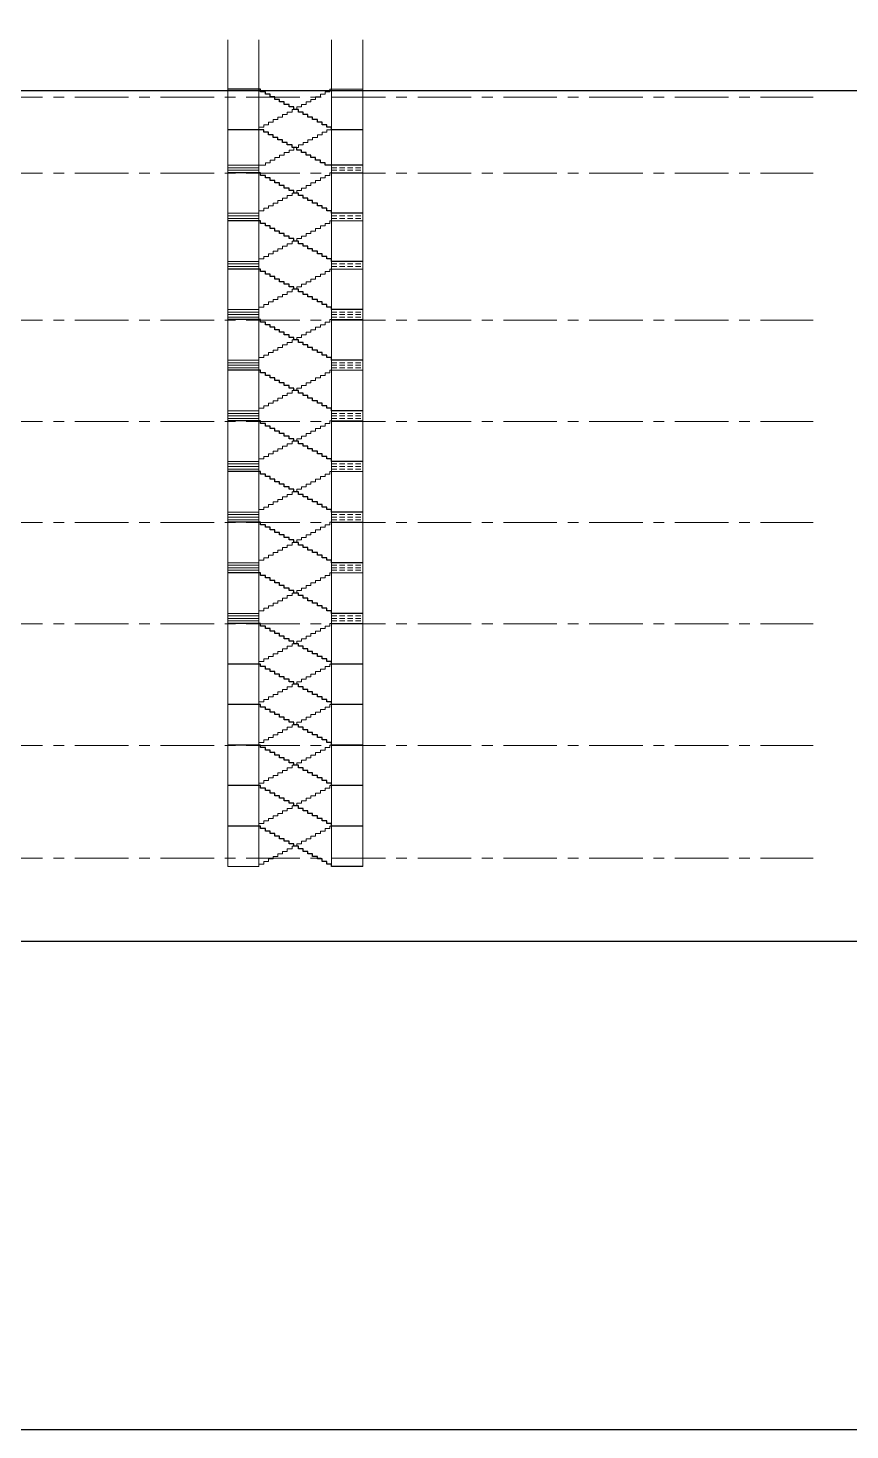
# Model space of a CAD drawing. Header units: millimetres. Extents: x 833576263 to 1668046980, y 817519639 to 1636103653.
# Drawn here: x 833763140 to 833811848, y 817519639 to 817602692 of the extents above; entities that cross this region are included whole.
import ezdxf

# ---------------------------------------------------------------- set-up
doc = ezdxf.new("R2010")
doc.units = ezdxf.units.MM
doc.header["$LTSCALE"] = 100
doc.header["$MEASUREMENT"] = 0
doc.linetypes.add('R_P_Grid$0$CENTER', pattern=[50.8, 31.75, -6.35, 6.35, -6.35])
doc.linetypes.add('R_P_Grid$0$HIDDEN2', pattern=[4.7625, 3.175, -1.5875])
doc.layers.get('Defpoints').update_dxf_attribs({"color": 170})
for name, color, linetype, lineweight in [('R_P_Grid$0$RDA0251', 1, 'R_P_Grid$0$CENTER', 18), ('R_P_Grid$0$RDA2202', 1, 'Continuous', 18), ('R_P_Grid$0$RDA2301', 7, 'Continuous', 18), ('R_P_Grid$0$RDA2803S', 4, 'Continuous', 25), ('R_P_Grid$0$RDA4401', 1, 'Continuous', 18)]:
    doc.layers.add(name, color=color, linetype=linetype, lineweight=lineweight)
doc.layers.add('X-REF', color=7, linetype='Continuous')

# ---------------------------------------------------------------- blocks, each defined once
blk = doc.blocks.new('*U25')
at = {"layer": 'R_P_Grid$0$RDA4401'}
blk.add_line((-925, 0), (925, 0), dxfattribs=at)
blk = doc.blocks.new('*U26')
at = {"layer": 'R_P_Grid$0$RDA2301', "color": 0, "linetype": 'ByBlock', "lineweight": -2, "transparency": 16777216}
for p in [(0, 300), (0, 150), (0, 0)]:
    blk.add_blockref('*U25', p, dxfattribs=at)
blk = doc.blocks.new('*U27')
at = {"layer": 'R_P_Grid$0$RDA4401', "linetype": 'R_P_Grid$0$HIDDEN2'}
blk.add_line((-925, 0), (925, 0), dxfattribs=at)
blk = doc.blocks.new('*U28')
at = {"layer": 'R_P_Grid$0$RDA2301', "color": 0, "linetype": 'ByBlock', "lineweight": -2, "transparency": 16777216}
for p in [(0, 300), (0, 150), (0, 0)]:
    blk.add_blockref('*U27', p, dxfattribs=at)
blk = doc.blocks.new('*U29')
at = {"layer": 'R_P_Grid$0$RDA4401'}
blk.add_line((-925, 0), (925, 0), dxfattribs=at)
blk = doc.blocks.new('*U30')
at = {"layer": 'R_P_Grid$0$RDA2301', "color": 0, "linetype": 'ByBlock', "lineweight": -2, "transparency": 16777216}
for p in [(0, 300), (0, 150), (0, 0)]:
    blk.add_blockref('*U29', p, dxfattribs=at)
blk = doc.blocks.new('*U31')
at = {"layer": 'R_P_Grid$0$RDA4401', "linetype": 'R_P_Grid$0$HIDDEN2'}
blk.add_line((-925, 0), (925, 0), dxfattribs=at)
blk = doc.blocks.new('*U32')
at = {"layer": 'R_P_Grid$0$RDA2301', "color": 0, "linetype": 'ByBlock', "lineweight": -2, "transparency": 16777216}
for p in [(0, 300), (0, 150), (0, 0)]:
    blk.add_blockref('*U31', p, dxfattribs=at)
blk = doc.blocks.new('*U33')
at = {"layer": 'R_P_Grid$0$RDA4401'}
blk.add_line((-925, 0), (925, 0), dxfattribs=at)
blk = doc.blocks.new('*U34')
at = {"layer": 'R_P_Grid$0$RDA2301', "color": 0, "linetype": 'ByBlock', "lineweight": -2, "transparency": 16777216}
for p in [(0, 300), (0, 150), (0, 0)]:
    blk.add_blockref('*U33', p, dxfattribs=at)
blk = doc.blocks.new('*U35')
at = {"layer": 'R_P_Grid$0$RDA4401', "linetype": 'R_P_Grid$0$HIDDEN2'}
blk.add_line((-925, 0), (925, 0), dxfattribs=at)
blk = doc.blocks.new('*U36')
at = {"layer": 'R_P_Grid$0$RDA2301', "color": 0, "linetype": 'ByBlock', "lineweight": -2, "transparency": 16777216}
for p in [(0, 300), (0, 150), (0, 0)]:
    blk.add_blockref('*U35', p, dxfattribs=at)
blk = doc.blocks.new('*U37')
at = {"layer": 'R_P_Grid$0$RDA4401'}
blk.add_line((-925, 0), (925, 0), dxfattribs=at)
blk = doc.blocks.new('*U38')
at = {"layer": 'R_P_Grid$0$RDA2301', "color": 0, "linetype": 'ByBlock', "lineweight": -2, "transparency": 16777216}
for p in [(0, 300), (0, 150), (0, 0)]:
    blk.add_blockref('*U37', p, dxfattribs=at)
blk = doc.blocks.new('*U39')
at = {"layer": 'R_P_Grid$0$RDA4401', "linetype": 'R_P_Grid$0$HIDDEN2'}
blk.add_line((-925, 0), (925, 0), dxfattribs=at)
blk = doc.blocks.new('*U40')
at = {"layer": 'R_P_Grid$0$RDA2301', "color": 0, "linetype": 'ByBlock', "lineweight": -2, "transparency": 16777216}
for p in [(0, 300), (0, 150), (0, 0)]:
    blk.add_blockref('*U39', p, dxfattribs=at)
blk = doc.blocks.new('*U41')
at = {"layer": 'R_P_Grid$0$RDA4401'}
blk.add_line((-925, 0), (925, 0), dxfattribs=at)
blk = doc.blocks.new('*U42')
at = {"layer": 'R_P_Grid$0$RDA2301', "color": 0, "linetype": 'ByBlock', "lineweight": -2, "transparency": 16777216}
for p in [(0, 300), (0, 150), (0, 0)]:
    blk.add_blockref('*U41', p, dxfattribs=at)
blk = doc.blocks.new('*U43')
at = {"layer": 'R_P_Grid$0$RDA4401', "linetype": 'R_P_Grid$0$HIDDEN2'}
blk.add_line((-925, 0), (925, 0), dxfattribs=at)
blk = doc.blocks.new('*U44')
at = {"layer": 'R_P_Grid$0$RDA2301', "color": 0, "linetype": 'ByBlock', "lineweight": -2, "transparency": 16777216}
for p in [(0, 300), (0, 150), (0, 0)]:
    blk.add_blockref('*U43', p, dxfattribs=at)
blk = doc.blocks.new('*U45')
at = {"layer": 'R_P_Grid$0$RDA4401'}
blk.add_line((-925, 0), (925, 0), dxfattribs=at)
blk = doc.blocks.new('*U46')
at = {"layer": 'R_P_Grid$0$RDA2301', "color": 0, "linetype": 'ByBlock', "lineweight": -2, "transparency": 16777216}
for p in [(0, 300), (0, 150), (0, 0)]:
    blk.add_blockref('*U45', p, dxfattribs=at)
blk = doc.blocks.new('*U47')
at = {"layer": 'R_P_Grid$0$RDA4401', "linetype": 'R_P_Grid$0$HIDDEN2'}
blk.add_line((-925, 0), (925, 0), dxfattribs=at)
blk = doc.blocks.new('*U48')
at = {"layer": 'R_P_Grid$0$RDA2301', "color": 0, "linetype": 'ByBlock', "lineweight": -2, "transparency": 16777216}
for p in [(0, 300), (0, 150), (0, 0)]:
    blk.add_blockref('*U47', p, dxfattribs=at)
blk = doc.blocks.new('*U49')
at = {"layer": 'R_P_Grid$0$RDA4401'}
blk.add_line((-925, 0), (925, 0), dxfattribs=at)
blk = doc.blocks.new('*U50')
at = {"layer": 'R_P_Grid$0$RDA2301', "color": 0, "linetype": 'ByBlock', "lineweight": -2, "transparency": 16777216}
for p in [(0, 150), (0, 0)]:
    blk.add_blockref('*U49', p, dxfattribs=at)
blk = doc.blocks.new('*U51')
at = {"layer": 'R_P_Grid$0$RDA4401', "linetype": 'R_P_Grid$0$HIDDEN2'}
blk.add_line((-925, 0), (925, 0), dxfattribs=at)
blk = doc.blocks.new('*U52')
at = {"layer": 'R_P_Grid$0$RDA2301', "color": 0, "linetype": 'ByBlock', "lineweight": -2, "transparency": 16777216}
for p in [(0, 150), (0, 0)]:
    blk.add_blockref('*U51', p, dxfattribs=at)
blk = doc.blocks.new('*U53')
at = {"layer": 'R_P_Grid$0$RDA4401'}
blk.add_line((-925, 0), (925, 0), dxfattribs=at)
blk = doc.blocks.new('*U54')
at = {"layer": 'R_P_Grid$0$RDA2301', "color": 0, "linetype": 'ByBlock', "lineweight": -2, "transparency": 16777216}
for p in [(0, 300), (0, 150), (0, 0)]:
    blk.add_blockref('*U53', p, dxfattribs=at)
blk = doc.blocks.new('*U55')
at = {"layer": 'R_P_Grid$0$RDA4401', "linetype": 'R_P_Grid$0$HIDDEN2'}
blk.add_line((-925, 0), (925, 0), dxfattribs=at)
blk = doc.blocks.new('*U56')
at = {"layer": 'R_P_Grid$0$RDA2301', "color": 0, "linetype": 'ByBlock', "lineweight": -2, "transparency": 16777216}
for p in [(0, 300), (0, 150), (0, 0)]:
    blk.add_blockref('*U55', p, dxfattribs=at)
blk = doc.blocks.new('*U57')
at = {"layer": 'R_P_Grid$0$RDA4401'}
blk.add_line((-925, 0), (925, 0), dxfattribs=at)
blk = doc.blocks.new('*U58')
at = {"layer": 'R_P_Grid$0$RDA2301', "color": 0, "linetype": 'ByBlock', "lineweight": -2, "transparency": 16777216}
for p in [(0, 150), (0, 0)]:
    blk.add_blockref('*U57', p, dxfattribs=at)
blk = doc.blocks.new('*U59')
at = {"layer": 'R_P_Grid$0$RDA4401', "linetype": 'R_P_Grid$0$HIDDEN2'}
blk.add_line((-925, 0), (925, 0), dxfattribs=at)
blk = doc.blocks.new('*U60')
at = {"layer": 'R_P_Grid$0$RDA2301', "color": 0, "linetype": 'ByBlock', "lineweight": -2, "transparency": 16777216}
for p in [(0, 150), (0, 0)]:
    blk.add_blockref('*U59', p, dxfattribs=at)
blk = doc.blocks.new('*U61')
at = {"layer": 'R_P_Grid$0$RDA4401'}
blk.add_line((-925, 0), (925, 0), dxfattribs=at)
blk = doc.blocks.new('*U62')
at = {"layer": 'R_P_Grid$0$RDA2301', "color": 0, "linetype": 'ByBlock', "lineweight": -2, "transparency": 16777216}
for p in [(0, 150), (0, 0)]:
    blk.add_blockref('*U61', p, dxfattribs=at)
blk = doc.blocks.new('*U63')
at = {"layer": 'R_P_Grid$0$RDA4401', "linetype": 'R_P_Grid$0$HIDDEN2'}
blk.add_line((-925, 0), (925, 0), dxfattribs=at)
blk = doc.blocks.new('*U64')
at = {"layer": 'R_P_Grid$0$RDA2301', "color": 0, "linetype": 'ByBlock', "lineweight": -2, "transparency": 16777216}
for p in [(0, 150), (0, 0)]:
    blk.add_blockref('*U63', p, dxfattribs=at)
blk = doc.blocks.new('R_P_Grid')
blk.add_lwpolyline([(833699375.8, 817668139.3), (833909375.8, 817668139.3), (833909375.8, 817519639.3), (833699375.8, 817519639.3)], close=True)
at = {"layer": 'Defpoints'}
for p, q in [((833699375.8, 817598990.5), (833909375.8, 817598990.5)), ((833699375.8, 817548590.5), (833909375.8, 817548590.5))]:
    blk.add_line(p, q, dxfattribs=at)
at = {"layer": 'R_P_Grid$0$RDA0251'}
for p, q in [((833720190.6, 817598590.5), (833809658.2, 817598590.5)), ((833720190.6, 817594090.5), (833809658.2, 817594090.5)), ((833720190.6, 817585390.5), (833809658.2, 817585390.5)), ((833720190.6, 817579390.5), (833809658.2, 817579390.5)), ((833720190.6, 817573390.5), (833809658.2, 817573390.5)), ((833720190.6, 817567390.5), (833809658.2, 817567390.5)), ((833720190.6, 817560190.5), (833809658.2, 817560190.5)), ((833720190.6, 817553515.5), (833809658.2, 817553515.5))]:
    blk.add_line(p, q, dxfattribs=at)
at = {"layer": 'R_P_Grid$0$RDA2202'}
for p, q in [((833774975.3, 817601990.5), (833774975.3, 817553015.5)), ((833782975.3, 817601990.5), (833782975.3, 817553015.5))]:
    blk.add_line(p, q, dxfattribs=at)
at = {"layer": 'R_P_Grid$0$RDA2301'}
for p, q in [((833776825.3, 817601990.5), (833776825.3, 817553015.5)), ((833781125.3, 817601990.5), (833781125.3, 817553015.5))]:
    blk.add_line(p, q, dxfattribs=at)
at = {"layer": 'R_P_Grid$0$RDA2803S'}
for points in [[(833782975.3, 817596665.5), (833781125.3, 817596665.5), (833781125.3, 817596815.5), (833780845.3, 817596815.5), (833780845.3, 817596965.5), (833780565.3, 817596965.5), (833780565.3, 817597115.5), (833780285.3, 817597115.5), (833780285.3, 817597265.5), (833780005.3, 817597265.5), (833780005.3, 817597415.5), (833779725.3, 817597415.5), (833779725.3, 817597565.5), (833779445.3, 817597565.5), (833779445.3, 817597715.5), (833779165.3, 817597715.5), (833779165.3, 817597865.5), (833778885.3, 817597865.5), (833778885.3, 817598015.5), (833778605.3, 817598015.5), (833778605.3, 817598165.5), (833778325.3, 817598165.5), (833778325.3, 817598315.5), (833778045.3, 817598315.5), (833778045.3, 817598465.5), (833777765.3, 817598465.5), (833777765.3, 817598615.5), (833777485.3, 817598615.5), (833777485.3, 817598765.5), (833777205.3, 817598765.5), (833777205.3, 817598915.5), (833776925.3, 817598915.5), (833776925.3, 817599065.5), (833774975.3, 817599065.5)], [(833782975.3, 817594565.5), (833780745.3, 817594565.5), (833780745.3, 817594715.5), (833780465.3, 817594715.5), (833780465.3, 817594865.5), (833780185.3, 817594865.5), (833780185.3, 817595015.5), (833779905.3, 817595015.5), (833779905.3, 817595165.5), (833779625.3, 817595165.5), (833779625.3, 817595315.5), (833779345.3, 817595315.5), (833779345.3, 817595465.5), (833779065.3, 817595465.5), (833779065.3, 817595615.5), (833778785.3, 817595615.5), (833778785.3, 817595765.5), (833778505.3, 817595765.5), (833778505.3, 817595915.5), (833778225.3, 817595915.5), (833778225.3, 817596065.5), (833777945.3, 817596065.5), (833777945.3, 817596215.5), (833777665.3, 817596215.5), (833777665.3, 817596365.5), (833777385.3, 817596365.5), (833777385.3, 817596515.5), (833777105.3, 817596515.5), (833777105.3, 817596665.5), (833774975.3, 817596665.5)], [(833782975.3, 817591715.5), (833781125.3, 817591715.5), (833781125.3, 817591865.5), (833780845.3, 817591865.5), (833780845.3, 817592015.5), (833780565.3, 817592015.5), (833780565.3, 817592165.5), (833780285.3, 817592165.5), (833780285.3, 817592315.5), (833780005.3, 817592315.5), (833780005.3, 817592465.5), (833779725.3, 817592465.5), (833779725.3, 817592615.5), (833779445.3, 817592615.5), (833779445.3, 817592765.5), (833779165.3, 817592765.5), (833779165.3, 817592915.5), (833778885.3, 817592915.5), (833778885.3, 817593065.5), (833778605.3, 817593065.5), (833778605.3, 817593215.5), (833778325.3, 817593215.5), (833778325.3, 817593365.5), (833778045.3, 817593365.5), (833778045.3, 817593515.5), (833777765.3, 817593515.5), (833777765.3, 817593665.5), (833777485.3, 817593665.5), (833777485.3, 817593815.5), (833777205.3, 817593815.5), (833777205.3, 817593965.5), (833776925.3, 817593965.5), (833776925.3, 817594115.5), (833774975.3, 817594115.5)], [(833782975.3, 817588865.5), (833781125.3, 817588865.5), (833781125.3, 817589015.5), (833780845.3, 817589015.5), (833780845.3, 817589165.5), (833780565.3, 817589165.5), (833780565.3, 817589315.5), (833780285.3, 817589315.5), (833780285.3, 817589465.5), (833780005.3, 817589465.5), (833780005.3, 817589615.5), (833779725.3, 817589615.5), (833779725.3, 817589765.5), (833779445.3, 817589765.5), (833779445.3, 817589915.5), (833779165.3, 817589915.5), (833779165.3, 817590065.5), (833778885.3, 817590065.5), (833778885.3, 817590215.5), (833778605.3, 817590215.5), (833778605.3, 817590365.5), (833778325.3, 817590365.5), (833778325.3, 817590515.5), (833778045.3, 817590515.5), (833778045.3, 817590665.5), (833777765.3, 817590665.5), (833777765.3, 817590815.5), (833777485.3, 817590815.5), (833777485.3, 817590965.5), (833777205.3, 817590965.5), (833777205.3, 817591115.5), (833776925.3, 817591115.5), (833776925.3, 817591265.5), (833774975.3, 817591265.5)], [(833782975.3, 817586015.5), (833781125.3, 817586015.5), (833781125.3, 817586165.5), (833780845.3, 817586165.5), (833780845.3, 817586315.5), (833780565.3, 817586315.5), (833780565.3, 817586465.5), (833780285.3, 817586465.5), (833780285.3, 817586615.5), (833780005.3, 817586615.5), (833780005.3, 817586765.5), (833779725.3, 817586765.5), (833779725.3, 817586915.5), (833779445.3, 817586915.5), (833779445.3, 817587065.5), (833779165.3, 817587065.5), (833779165.3, 817587215.5), (833778885.3, 817587215.5), (833778885.3, 817587365.5), (833778605.3, 817587365.5), (833778605.3, 817587515.5), (833778325.3, 817587515.5), (833778325.3, 817587665.5), (833778045.3, 817587665.5), (833778045.3, 817587815.5), (833777765.3, 817587815.5), (833777765.3, 817587965.5), (833777485.3, 817587965.5), (833777485.3, 817588115.5), (833777205.3, 817588115.5), (833777205.3, 817588265.5), (833776925.3, 817588265.5), (833776925.3, 817588415.5), (833774975.3, 817588415.5)], [(833782975.3, 817583015.5), (833781125.3, 817583015.5), (833781125.3, 817583165.5), (833780845.3, 817583165.5), (833780845.3, 817583315.5), (833780565.3, 817583315.5), (833780565.3, 817583465.5), (833780285.3, 817583465.5), (833780285.3, 817583615.5), (833780005.3, 817583615.5), (833780005.3, 817583765.5), (833779725.3, 817583765.5), (833779725.3, 817583915.5), (833779445.3, 817583915.5), (833779445.3, 817584065.5), (833779165.3, 817584065.5), (833779165.3, 817584215.5), (833778885.3, 817584215.5), (833778885.3, 817584365.5), (833778605.3, 817584365.5), (833778605.3, 817584515.5), (833778325.3, 817584515.5), (833778325.3, 817584665.5), (833778045.3, 817584665.5), (833778045.3, 817584815.5), (833777765.3, 817584815.5), (833777765.3, 817584965.5), (833777485.3, 817584965.5), (833777485.3, 817585115.5), (833777205.3, 817585115.5), (833777205.3, 817585265.5), (833776925.3, 817585265.5), (833776925.3, 817585415.5), (833774975.3, 817585415.5)], [(833782975.3, 817580015.5), (833781125.3, 817580015.5), (833781125.3, 817580165.5), (833780845.3, 817580165.5), (833780845.3, 817580315.5), (833780565.3, 817580315.5), (833780565.3, 817580465.5), (833780285.3, 817580465.5), (833780285.3, 817580615.5), (833780005.3, 817580615.5), (833780005.3, 817580765.5), (833779725.3, 817580765.5), (833779725.3, 817580915.5), (833779445.3, 817580915.5), (833779445.3, 817581065.5), (833779165.3, 817581065.5), (833779165.3, 817581215.5), (833778885.3, 817581215.5), (833778885.3, 817581365.5), (833778605.3, 817581365.5), (833778605.3, 817581515.5), (833778325.3, 817581515.5), (833778325.3, 817581665.5), (833778045.3, 817581665.5), (833778045.3, 817581815.5), (833777765.3, 817581815.5), (833777765.3, 817581965.5), (833777485.3, 817581965.5), (833777485.3, 817582115.5), (833777205.3, 817582115.5), (833777205.3, 817582265.5), (833776925.3, 817582265.5), (833776925.3, 817582415.5), (833774975.3, 817582415.5)], [(833782975.3, 817577015.5), (833781125.3, 817577015.5), (833781125.3, 817577165.5), (833780845.3, 817577165.5), (833780845.3, 817577315.5), (833780565.3, 817577315.5), (833780565.3, 817577465.5), (833780285.3, 817577465.5), (833780285.3, 817577615.5), (833780005.3, 817577615.5), (833780005.3, 817577765.5), (833779725.3, 817577765.5), (833779725.3, 817577915.5), (833779445.3, 817577915.5), (833779445.3, 817578065.5), (833779165.3, 817578065.5), (833779165.3, 817578215.5), (833778885.3, 817578215.5), (833778885.3, 817578365.5), (833778605.3, 817578365.5), (833778605.3, 817578515.5), (833778325.3, 817578515.5), (833778325.3, 817578665.5), (833778045.3, 817578665.5), (833778045.3, 817578815.5), (833777765.3, 817578815.5), (833777765.3, 817578965.5), (833777485.3, 817578965.5), (833777485.3, 817579115.5), (833777205.3, 817579115.5), (833777205.3, 817579265.5), (833776925.3, 817579265.5), (833776925.3, 817579415.5), (833774975.3, 817579415.5)], [(833782975.3, 817574015.5), (833781125.3, 817574015.5), (833781125.3, 817574165.5), (833780845.3, 817574165.5), (833780845.3, 817574315.5), (833780565.3, 817574315.5), (833780565.3, 817574465.5), (833780285.3, 817574465.5), (833780285.3, 817574615.5), (833780005.3, 817574615.5), (833780005.3, 817574765.5), (833779725.3, 817574765.5), (833779725.3, 817574915.5), (833779445.3, 817574915.5), (833779445.3, 817575065.5), (833779165.3, 817575065.5), (833779165.3, 817575215.5), (833778885.3, 817575215.5), (833778885.3, 817575365.5), (833778605.3, 817575365.5), (833778605.3, 817575515.5), (833778325.3, 817575515.5), (833778325.3, 817575665.5), (833778045.3, 817575665.5), (833778045.3, 817575815.5), (833777765.3, 817575815.5), (833777765.3, 817575965.5), (833777485.3, 817575965.5), (833777485.3, 817576115.5), (833777205.3, 817576115.5), (833777205.3, 817576265.5), (833776925.3, 817576265.5), (833776925.3, 817576415.5), (833774975.3, 817576415.5)], [(833782975.3, 817571015.5), (833781125.3, 817571015.5), (833781125.3, 817571165.5), (833780845.3, 817571165.5), (833780845.3, 817571315.5), (833780565.3, 817571315.5), (833780565.3, 817571465.5), (833780285.3, 817571465.5), (833780285.3, 817571615.5), (833780005.3, 817571615.5), (833780005.3, 817571765.5), (833779725.3, 817571765.5), (833779725.3, 817571915.5), (833779445.3, 817571915.5), (833779445.3, 817572065.5), (833779165.3, 817572065.5), (833779165.3, 817572215.5), (833778885.3, 817572215.5), (833778885.3, 817572365.5), (833778605.3, 817572365.5), (833778605.3, 817572515.5), (833778325.3, 817572515.5), (833778325.3, 817572665.5), (833778045.3, 817572665.5), (833778045.3, 817572815.5), (833777765.3, 817572815.5), (833777765.3, 817572965.5), (833777485.3, 817572965.5), (833777485.3, 817573115.5), (833777205.3, 817573115.5), (833777205.3, 817573265.5), (833776925.3, 817573265.5), (833776925.3, 817573415.5), (833774975.3, 817573415.5)], [(833782975.3, 817568015.5), (833781125.3, 817568015.5), (833781125.3, 817568165.5), (833780845.3, 817568165.5), (833780845.3, 817568315.5), (833780565.3, 817568315.5), (833780565.3, 817568465.5), (833780285.3, 817568465.5), (833780285.3, 817568615.5), (833780005.3, 817568615.5), (833780005.3, 817568765.5), (833779725.3, 817568765.5), (833779725.3, 817568915.5), (833779445.3, 817568915.5), (833779445.3, 817569065.5), (833779165.3, 817569065.5), (833779165.3, 817569215.5), (833778885.3, 817569215.5), (833778885.3, 817569365.5), (833778605.3, 817569365.5), (833778605.3, 817569515.5), (833778325.3, 817569515.5), (833778325.3, 817569665.5), (833778045.3, 817569665.5), (833778045.3, 817569815.5), (833777765.3, 817569815.5), (833777765.3, 817569965.5), (833777485.3, 817569965.5), (833777485.3, 817570115.5), (833777205.3, 817570115.5), (833777205.3, 817570265.5), (833776925.3, 817570265.5), (833776925.3, 817570415.5), (833774975.3, 817570415.5)], [(833782975.3, 817565015.5), (833781125.3, 817565015.5), (833781125.3, 817565165.5), (833780845.3, 817565165.5), (833780845.3, 817565315.5), (833780565.3, 817565315.5), (833780565.3, 817565465.5), (833780285.3, 817565465.5), (833780285.3, 817565615.5), (833780005.3, 817565615.5), (833780005.3, 817565765.5), (833779725.3, 817565765.5), (833779725.3, 817565915.5), (833779445.3, 817565915.5), (833779445.3, 817566065.5), (833779165.3, 817566065.5), (833779165.3, 817566215.5), (833778885.3, 817566215.5), (833778885.3, 817566365.5), (833778605.3, 817566365.5), (833778605.3, 817566515.5), (833778325.3, 817566515.5), (833778325.3, 817566665.5), (833778045.3, 817566665.5), (833778045.3, 817566815.5), (833777765.3, 817566815.5), (833777765.3, 817566965.5), (833777485.3, 817566965.5), (833777485.3, 817567115.5), (833777205.3, 817567115.5), (833777205.3, 817567265.5), (833776925.3, 817567265.5), (833776925.3, 817567415.5), (833774975.3, 817567415.5)], [(833782975.3, 817562615.5), (833781125.3, 817562615.5), (833781125.3, 817562765.5), (833780845.3, 817562765.5), (833780845.3, 817562915.5), (833780565.3, 817562915.5), (833780565.3, 817563065.5), (833780285.3, 817563065.5), (833780285.3, 817563215.5), (833780005.3, 817563215.5), (833780005.3, 817563365.5), (833779725.3, 817563365.5), (833779725.3, 817563515.5), (833779445.3, 817563515.5), (833779445.3, 817563665.5), (833779165.3, 817563665.5), (833779165.3, 817563815.5), (833778885.3, 817563815.5), (833778885.3, 817563965.5), (833778605.3, 817563965.5), (833778605.3, 817564115.5), (833778325.3, 817564115.5), (833778325.3, 817564265.5), (833778045.3, 817564265.5), (833778045.3, 817564415.5), (833777765.3, 817564415.5), (833777765.3, 817564565.5), (833777485.3, 817564565.5), (833777485.3, 817564715.5), (833777205.3, 817564715.5), (833777205.3, 817564865.5), (833776925.3, 817564865.5), (833776925.3, 817565015.5), (833774975.3, 817565015.5)], [(833782975.3, 817560215.5), (833781125.3, 817560215.5), (833781125.3, 817560365.5), (833780845.3, 817560365.5), (833780845.3, 817560515.5), (833780565.3, 817560515.5), (833780565.3, 817560665.5), (833780285.3, 817560665.5), (833780285.3, 817560815.5), (833780005.3, 817560815.5), (833780005.3, 817560965.5), (833779725.3, 817560965.5), (833779725.3, 817561115.5), (833779445.3, 817561115.5), (833779445.3, 817561265.5), (833779165.3, 817561265.5), (833779165.3, 817561415.5), (833778885.3, 817561415.5), (833778885.3, 817561565.5), (833778605.3, 817561565.5), (833778605.3, 817561715.5), (833778325.3, 817561715.5), (833778325.3, 817561865.5), (833778045.3, 817561865.5), (833778045.3, 817562015.5), (833777765.3, 817562015.5), (833777765.3, 817562165.5), (833777485.3, 817562165.5), (833777485.3, 817562315.5), (833777205.3, 817562315.5), (833777205.3, 817562465.5), (833776925.3, 817562465.5), (833776925.3, 817562615.5), (833774975.3, 817562615.5)], [(833782975.3, 817557815.5), (833781125.3, 817557815.5), (833781125.3, 817557965.5), (833780845.3, 817557965.5), (833780845.3, 817558115.5), (833780565.3, 817558115.5), (833780565.3, 817558265.5), (833780285.3, 817558265.5), (833780285.3, 817558415.5), (833780005.3, 817558415.5), (833780005.3, 817558565.5), (833779725.3, 817558565.5), (833779725.3, 817558715.5), (833779445.3, 817558715.5), (833779445.3, 817558865.5), (833779165.3, 817558865.5), (833779165.3, 817559015.5), (833778885.3, 817559015.5), (833778885.3, 817559165.5), (833778605.3, 817559165.5), (833778605.3, 817559315.5), (833778325.3, 817559315.5), (833778325.3, 817559465.5), (833778045.3, 817559465.5), (833778045.3, 817559615.5), (833777765.3, 817559615.5), (833777765.3, 817559765.5), (833777485.3, 817559765.5), (833777485.3, 817559915.5), (833777205.3, 817559915.5), (833777205.3, 817560065.5), (833776925.3, 817560065.5), (833776925.3, 817560215.5), (833774975.3, 817560215.5)], [(833782975.3, 817555415.5), (833781125.3, 817555415.5), (833781125.3, 817555565.5), (833780845.3, 817555565.5), (833780845.3, 817555715.5), (833780565.3, 817555715.5), (833780565.3, 817555865.5), (833780285.3, 817555865.5), (833780285.3, 817556015.5), (833780005.3, 817556015.5), (833780005.3, 817556165.5), (833779725.3, 817556165.5), (833779725.3, 817556315.5), (833779445.3, 817556315.5), (833779445.3, 817556465.5), (833779165.3, 817556465.5), (833779165.3, 817556615.5), (833778885.3, 817556615.5), (833778885.3, 817556765.5), (833778605.3, 817556765.5), (833778605.3, 817556915.5), (833778325.3, 817556915.5), (833778325.3, 817557065.5), (833778045.3, 817557065.5), (833778045.3, 817557215.5), (833777765.3, 817557215.5), (833777765.3, 817557365.5), (833777485.3, 817557365.5), (833777485.3, 817557515.5), (833777205.3, 817557515.5), (833777205.3, 817557665.5), (833776925.3, 817557665.5), (833776925.3, 817557815.5), (833774975.3, 817557815.5)], [(833782975.3, 817553015.5), (833781125.3, 817553015.5), (833781125.3, 817553165.5), (833780845.3, 817553165.5), (833780845.3, 817553315.5), (833780565.3, 817553315.5), (833780565.3, 817553465.5), (833780285.3, 817553465.5), (833780285.3, 817553615.5), (833780005.3, 817553615.5), (833780005.3, 817553765.5), (833779725.3, 817553765.5), (833779725.3, 817553915.5), (833779445.3, 817553915.5), (833779445.3, 817554065.5), (833779165.3, 817554065.5), (833779165.3, 817554215.5), (833778885.3, 817554215.5), (833778885.3, 817554365.5), (833778605.3, 817554365.5), (833778605.3, 817554515.5), (833778325.3, 817554515.5), (833778325.3, 817554665.5), (833778045.3, 817554665.5), (833778045.3, 817554815.5), (833777765.3, 817554815.5), (833777765.3, 817554965.5), (833777485.3, 817554965.5), (833777485.3, 817555115.5), (833777205.3, 817555115.5), (833777205.3, 817555265.5), (833776925.3, 817555265.5), (833776925.3, 817555415.5), (833774975.3, 817555415.5)]]:
    blk.add_lwpolyline(points, dxfattribs=at)
at = {"layer": 'R_P_Grid$0$RDA4401'}
for points in [[(833774975.3, 817596665.5), (833776825.3, 817596665.5), (833776825.3, 817596815.5), (833777105.3, 817596815.5), (833777105.3, 817596965.5), (833777385.3, 817596965.5), (833777385.3, 817597115.5), (833777665.3, 817597115.5), (833777665.3, 817597265.5), (833777945.3, 817597265.5), (833777945.3, 817597415.5), (833778225.3, 817597415.5), (833778225.3, 817597565.5), (833778505.3, 817597565.5), (833778505.3, 817597715.5), (833778785.3, 817597715.5), (833778785.3, 817597865.5), (833779065.3, 817597865.5), (833779065.3, 817598015.5), (833779345.3, 817598015.5), (833779345.3, 817598165.5), (833779625.3, 817598165.5), (833779625.3, 817598315.5), (833779905.3, 817598315.5), (833779905.3, 817598465.5), (833780185.3, 817598465.5), (833780185.3, 817598615.5), (833780465.3, 817598615.5), (833780465.3, 817598765.5), (833780745.3, 817598765.5), (833780745.3, 817598915.5), (833781025.3, 817598915.5), (833781025.3, 817599065.5), (833782975.3, 817599065.5)], [(833774975.3, 817594565.5), (833777205.3, 817594565.5), (833777205.3, 817594715.5), (833777485.3, 817594715.5), (833777485.3, 817594865.5), (833777765.3, 817594865.5), (833777765.3, 817595015.5), (833778045.3, 817595015.5), (833778045.3, 817595165.5), (833778325.3, 817595165.5), (833778325.3, 817595315.5), (833778605.3, 817595315.5), (833778605.3, 817595465.5), (833778885.3, 817595465.5), (833778885.3, 817595615.5), (833779165.3, 817595615.5), (833779165.3, 817595765.5), (833779445.3, 817595765.5), (833779445.3, 817595915.5), (833779725.3, 817595915.5), (833779725.3, 817596065.5), (833780005.3, 817596065.5), (833780005.3, 817596215.5), (833780285.3, 817596215.5), (833780285.3, 817596365.5), (833780565.3, 817596365.5), (833780565.3, 817596515.5), (833780845.3, 817596515.5), (833780845.3, 817596665.5), (833781125.3, 817596665.5)], [(833774975.3, 817591715.5), (833776825.3, 817591715.5), (833776825.3, 817591865.5), (833777105.3, 817591865.5), (833777105.3, 817592015.5), (833777385.3, 817592015.5), (833777385.3, 817592165.5), (833777665.3, 817592165.5), (833777665.3, 817592315.5), (833777945.3, 817592315.5), (833777945.3, 817592465.5), (833778225.3, 817592465.5), (833778225.3, 817592615.5), (833778505.3, 817592615.5), (833778505.3, 817592765.5), (833778785.3, 817592765.5), (833778785.3, 817592915.5), (833779065.3, 817592915.5), (833779065.3, 817593065.5), (833779345.3, 817593065.5), (833779345.3, 817593215.5), (833779625.3, 817593215.5), (833779625.3, 817593365.5), (833779905.3, 817593365.5), (833779905.3, 817593515.5), (833780185.3, 817593515.5), (833780185.3, 817593665.5), (833780465.3, 817593665.5), (833780465.3, 817593815.5), (833780745.3, 817593815.5), (833780745.3, 817593965.5), (833781025.3, 817593965.5), (833781025.3, 817594115.5), (833782975.3, 817594115.5)], [(833774975.3, 817588865.5), (833776825.3, 817588865.5), (833776825.3, 817589015.5), (833777105.3, 817589015.5), (833777105.3, 817589165.5), (833777385.3, 817589165.5), (833777385.3, 817589315.5), (833777665.3, 817589315.5), (833777665.3, 817589465.5), (833777945.3, 817589465.5), (833777945.3, 817589615.5), (833778225.3, 817589615.5), (833778225.3, 817589765.5), (833778505.3, 817589765.5), (833778505.3, 817589915.5), (833778785.3, 817589915.5), (833778785.3, 817590065.5), (833779065.3, 817590065.5), (833779065.3, 817590215.5), (833779345.3, 817590215.5), (833779345.3, 817590365.5), (833779625.3, 817590365.5), (833779625.3, 817590515.5), (833779905.3, 817590515.5), (833779905.3, 817590665.5), (833780185.3, 817590665.5), (833780185.3, 817590815.5), (833780465.3, 817590815.5), (833780465.3, 817590965.5), (833780745.3, 817590965.5), (833780745.3, 817591115.5), (833781025.3, 817591115.5), (833781025.3, 817591265.5), (833782975.3, 817591265.5)], [(833774975.3, 817586015.5), (833776825.3, 817586015.5), (833776825.3, 817586165.5), (833777105.3, 817586165.5), (833777105.3, 817586315.5), (833777385.3, 817586315.5), (833777385.3, 817586465.5), (833777665.3, 817586465.5), (833777665.3, 817586615.5), (833777945.3, 817586615.5), (833777945.3, 817586765.5), (833778225.3, 817586765.5), (833778225.3, 817586915.5), (833778505.3, 817586915.5), (833778505.3, 817587065.5), (833778785.3, 817587065.5), (833778785.3, 817587215.5), (833779065.3, 817587215.5), (833779065.3, 817587365.5), (833779345.3, 817587365.5), (833779345.3, 817587515.5), (833779625.3, 817587515.5), (833779625.3, 817587665.5), (833779905.3, 817587665.5), (833779905.3, 817587815.5), (833780185.3, 817587815.5), (833780185.3, 817587965.5), (833780465.3, 817587965.5), (833780465.3, 817588115.5), (833780745.3, 817588115.5), (833780745.3, 817588265.5), (833781025.3, 817588265.5), (833781025.3, 817588415.5), (833782975.3, 817588415.5)], [(833774975.3, 817583015.5), (833776825.3, 817583015.5), (833776825.3, 817583165.5), (833777105.3, 817583165.5), (833777105.3, 817583315.5), (833777385.3, 817583315.5), (833777385.3, 817583465.5), (833777665.3, 817583465.5), (833777665.3, 817583615.5), (833777945.3, 817583615.5), (833777945.3, 817583765.5), (833778225.3, 817583765.5), (833778225.3, 817583915.5), (833778505.3, 817583915.5), (833778505.3, 817584065.5), (833778785.3, 817584065.5), (833778785.3, 817584215.5), (833779065.3, 817584215.5), (833779065.3, 817584365.5), (833779345.3, 817584365.5), (833779345.3, 817584515.5), (833779625.3, 817584515.5), (833779625.3, 817584665.5), (833779905.3, 817584665.5), (833779905.3, 817584815.5), (833780185.3, 817584815.5), (833780185.3, 817584965.5), (833780465.3, 817584965.5), (833780465.3, 817585115.5), (833780745.3, 817585115.5), (833780745.3, 817585265.5), (833781025.3, 817585265.5), (833781025.3, 817585415.5), (833782975.3, 817585415.5)], [(833774975.3, 817580015.5), (833776825.3, 817580015.5), (833776825.3, 817580165.5), (833777105.3, 817580165.5), (833777105.3, 817580315.5), (833777385.3, 817580315.5), (833777385.3, 817580465.5), (833777665.3, 817580465.5), (833777665.3, 817580615.5), (833777945.3, 817580615.5), (833777945.3, 817580765.5), (833778225.3, 817580765.5), (833778225.3, 817580915.5), (833778505.3, 817580915.5), (833778505.3, 817581065.5), (833778785.3, 817581065.5), (833778785.3, 817581215.5), (833779065.3, 817581215.5), (833779065.3, 817581365.5), (833779345.3, 817581365.5), (833779345.3, 817581515.5), (833779625.3, 817581515.5), (833779625.3, 817581665.5), (833779905.3, 817581665.5), (833779905.3, 817581815.5), (833780185.3, 817581815.5), (833780185.3, 817581965.5), (833780465.3, 817581965.5), (833780465.3, 817582115.5), (833780745.3, 817582115.5), (833780745.3, 817582265.5), (833781025.3, 817582265.5), (833781025.3, 817582415.5), (833782975.3, 817582415.5)], [(833774975.3, 817577015.5), (833776825.3, 817577015.5), (833776825.3, 817577165.5), (833777105.3, 817577165.5), (833777105.3, 817577315.5), (833777385.3, 817577315.5), (833777385.3, 817577465.5), (833777665.3, 817577465.5), (833777665.3, 817577615.5), (833777945.3, 817577615.5), (833777945.3, 817577765.5), (833778225.3, 817577765.5), (833778225.3, 817577915.5), (833778505.3, 817577915.5), (833778505.3, 817578065.5), (833778785.3, 817578065.5), (833778785.3, 817578215.5), (833779065.3, 817578215.5), (833779065.3, 817578365.5), (833779345.3, 817578365.5), (833779345.3, 817578515.5), (833779625.3, 817578515.5), (833779625.3, 817578665.5), (833779905.3, 817578665.5), (833779905.3, 817578815.5), (833780185.3, 817578815.5), (833780185.3, 817578965.5), (833780465.3, 817578965.5), (833780465.3, 817579115.5), (833780745.3, 817579115.5), (833780745.3, 817579265.5), (833781025.3, 817579265.5), (833781025.3, 817579415.5), (833782975.3, 817579415.5)], [(833774975.3, 817574015.5), (833776825.3, 817574015.5), (833776825.3, 817574165.5), (833777105.3, 817574165.5), (833777105.3, 817574315.5), (833777385.3, 817574315.5), (833777385.3, 817574465.5), (833777665.3, 817574465.5), (833777665.3, 817574615.5), (833777945.3, 817574615.5), (833777945.3, 817574765.5), (833778225.3, 817574765.5), (833778225.3, 817574915.5), (833778505.3, 817574915.5), (833778505.3, 817575065.5), (833778785.3, 817575065.5), (833778785.3, 817575215.5), (833779065.3, 817575215.5), (833779065.3, 817575365.5), (833779345.3, 817575365.5), (833779345.3, 817575515.5), (833779625.3, 817575515.5), (833779625.3, 817575665.5), (833779905.3, 817575665.5), (833779905.3, 817575815.5), (833780185.3, 817575815.5), (833780185.3, 817575965.5), (833780465.3, 817575965.5), (833780465.3, 817576115.5), (833780745.3, 817576115.5), (833780745.3, 817576265.5), (833781025.3, 817576265.5), (833781025.3, 817576415.5), (833782975.3, 817576415.5)], [(833774975.3, 817571015.5), (833776825.3, 817571015.5), (833776825.3, 817571165.5), (833777105.3, 817571165.5), (833777105.3, 817571315.5), (833777385.3, 817571315.5), (833777385.3, 817571465.5), (833777665.3, 817571465.5), (833777665.3, 817571615.5), (833777945.3, 817571615.5), (833777945.3, 817571765.5), (833778225.3, 817571765.5), (833778225.3, 817571915.5), (833778505.3, 817571915.5), (833778505.3, 817572065.5), (833778785.3, 817572065.5), (833778785.3, 817572215.5), (833779065.3, 817572215.5), (833779065.3, 817572365.5), (833779345.3, 817572365.5), (833779345.3, 817572515.5), (833779625.3, 817572515.5), (833779625.3, 817572665.5), (833779905.3, 817572665.5), (833779905.3, 817572815.5), (833780185.3, 817572815.5), (833780185.3, 817572965.5), (833780465.3, 817572965.5), (833780465.3, 817573115.5), (833780745.3, 817573115.5), (833780745.3, 817573265.5), (833781025.3, 817573265.5), (833781025.3, 817573415.5), (833782975.3, 817573415.5)], [(833774975.3, 817568015.5), (833776825.3, 817568015.5), (833776825.3, 817568165.5), (833777105.3, 817568165.5), (833777105.3, 817568315.5), (833777385.3, 817568315.5), (833777385.3, 817568465.5), (833777665.3, 817568465.5), (833777665.3, 817568615.5), (833777945.3, 817568615.5), (833777945.3, 817568765.5), (833778225.3, 817568765.5), (833778225.3, 817568915.5), (833778505.3, 817568915.5), (833778505.3, 817569065.5), (833778785.3, 817569065.5), (833778785.3, 817569215.5), (833779065.3, 817569215.5), (833779065.3, 817569365.5), (833779345.3, 817569365.5), (833779345.3, 817569515.5), (833779625.3, 817569515.5), (833779625.3, 817569665.5), (833779905.3, 817569665.5), (833779905.3, 817569815.5), (833780185.3, 817569815.5), (833780185.3, 817569965.5), (833780465.3, 817569965.5), (833780465.3, 817570115.5), (833780745.3, 817570115.5), (833780745.3, 817570265.5), (833781025.3, 817570265.5), (833781025.3, 817570415.5), (833782975.3, 817570415.5)], [(833774975.3, 817565015.5), (833776825.3, 817565015.5), (833776825.3, 817565165.5), (833777105.3, 817565165.5), (833777105.3, 817565315.5), (833777385.3, 817565315.5), (833777385.3, 817565465.5), (833777665.3, 817565465.5), (833777665.3, 817565615.5), (833777945.3, 817565615.5), (833777945.3, 817565765.5), (833778225.3, 817565765.5), (833778225.3, 817565915.5), (833778505.3, 817565915.5), (833778505.3, 817566065.5), (833778785.3, 817566065.5), (833778785.3, 817566215.5), (833779065.3, 817566215.5), (833779065.3, 817566365.5), (833779345.3, 817566365.5), (833779345.3, 817566515.5), (833779625.3, 817566515.5), (833779625.3, 817566665.5), (833779905.3, 817566665.5), (833779905.3, 817566815.5), (833780185.3, 817566815.5), (833780185.3, 817566965.5), (833780465.3, 817566965.5), (833780465.3, 817567115.5), (833780745.3, 817567115.5), (833780745.3, 817567265.5), (833781025.3, 817567265.5), (833781025.3, 817567415.5), (833782975.3, 817567415.5)], [(833774975.3, 817562615.5), (833776825.3, 817562615.5), (833776825.3, 817562765.5), (833777105.3, 817562765.5), (833777105.3, 817562915.5), (833777385.3, 817562915.5), (833777385.3, 817563065.5), (833777665.3, 817563065.5), (833777665.3, 817563215.5), (833777945.3, 817563215.5), (833777945.3, 817563365.5), (833778225.3, 817563365.5), (833778225.3, 817563515.5), (833778505.3, 817563515.5), (833778505.3, 817563665.5), (833778785.3, 817563665.5), (833778785.3, 817563815.5), (833779065.3, 817563815.5), (833779065.3, 817563965.5), (833779345.3, 817563965.5), (833779345.3, 817564115.5), (833779625.3, 817564115.5), (833779625.3, 817564265.5), (833779905.3, 817564265.5), (833779905.3, 817564415.5), (833780185.3, 817564415.5), (833780185.3, 817564565.5), (833780465.3, 817564565.5), (833780465.3, 817564715.5), (833780745.3, 817564715.5), (833780745.3, 817564865.5), (833781025.3, 817564865.5), (833781025.3, 817565015.5), (833782975.3, 817565015.5)], [(833774975.3, 817560215.5), (833776825.3, 817560215.5), (833776825.3, 817560365.5), (833777105.3, 817560365.5), (833777105.3, 817560515.5), (833777385.3, 817560515.5), (833777385.3, 817560665.5), (833777665.3, 817560665.5), (833777665.3, 817560815.5), (833777945.3, 817560815.5), (833777945.3, 817560965.5), (833778225.3, 817560965.5), (833778225.3, 817561115.5), (833778505.3, 817561115.5), (833778505.3, 817561265.5), (833778785.3, 817561265.5), (833778785.3, 817561415.5), (833779065.3, 817561415.5), (833779065.3, 817561565.5), (833779345.3, 817561565.5), (833779345.3, 817561715.5), (833779625.3, 817561715.5), (833779625.3, 817561865.5), (833779905.3, 817561865.5), (833779905.3, 817562015.5), (833780185.3, 817562015.5), (833780185.3, 817562165.5), (833780465.3, 817562165.5), (833780465.3, 817562315.5), (833780745.3, 817562315.5), (833780745.3, 817562465.5), (833781025.3, 817562465.5), (833781025.3, 817562615.5), (833782975.3, 817562615.5)], [(833774975.3, 817557815.5), (833776825.3, 817557815.5), (833776825.3, 817557965.5), (833777105.3, 817557965.5), (833777105.3, 817558115.5), (833777385.3, 817558115.5), (833777385.3, 817558265.5), (833777665.3, 817558265.5), (833777665.3, 817558415.5), (833777945.3, 817558415.5), (833777945.3, 817558565.5), (833778225.3, 817558565.5), (833778225.3, 817558715.5), (833778505.3, 817558715.5), (833778505.3, 817558865.5), (833778785.3, 817558865.5), (833778785.3, 817559015.5), (833779065.3, 817559015.5), (833779065.3, 817559165.5), (833779345.3, 817559165.5), (833779345.3, 817559315.5), (833779625.3, 817559315.5), (833779625.3, 817559465.5), (833779905.3, 817559465.5), (833779905.3, 817559615.5), (833780185.3, 817559615.5), (833780185.3, 817559765.5), (833780465.3, 817559765.5), (833780465.3, 817559915.5), (833780745.3, 817559915.5), (833780745.3, 817560065.5), (833781025.3, 817560065.5), (833781025.3, 817560215.5), (833782975.3, 817560215.5)], [(833774975.3, 817555415.5), (833776825.3, 817555415.5), (833776825.3, 817555565.5), (833777105.3, 817555565.5), (833777105.3, 817555715.5), (833777385.3, 817555715.5), (833777385.3, 817555865.5), (833777665.3, 817555865.5), (833777665.3, 817556015.5), (833777945.3, 817556015.5), (833777945.3, 817556165.5), (833778225.3, 817556165.5), (833778225.3, 817556315.5), (833778505.3, 817556315.5), (833778505.3, 817556465.5), (833778785.3, 817556465.5), (833778785.3, 817556615.5), (833779065.3, 817556615.5), (833779065.3, 817556765.5), (833779345.3, 817556765.5), (833779345.3, 817556915.5), (833779625.3, 817556915.5), (833779625.3, 817557065.5), (833779905.3, 817557065.5), (833779905.3, 817557215.5), (833780185.3, 817557215.5), (833780185.3, 817557365.5), (833780465.3, 817557365.5), (833780465.3, 817557515.5), (833780745.3, 817557515.5), (833780745.3, 817557665.5), (833781025.3, 817557665.5), (833781025.3, 817557815.5), (833782975.3, 817557815.5)], [(833774975.3, 817553015.5), (833776825.3, 817553015.5), (833776825.3, 817553165.5), (833777105.3, 817553165.5), (833777105.3, 817553315.5), (833777385.3, 817553315.5), (833777385.3, 817553465.5), (833777665.3, 817553465.5), (833777665.3, 817553615.5), (833777945.3, 817553615.5), (833777945.3, 817553765.5), (833778225.3, 817553765.5), (833778225.3, 817553915.5), (833778505.3, 817553915.5), (833778505.3, 817554065.5), (833778785.3, 817554065.5), (833778785.3, 817554215.5), (833779065.3, 817554215.5), (833779065.3, 817554365.5), (833779345.3, 817554365.5), (833779345.3, 817554515.5), (833779625.3, 817554515.5), (833779625.3, 817554665.5), (833779905.3, 817554665.5), (833779905.3, 817554815.5), (833780185.3, 817554815.5), (833780185.3, 817554965.5), (833780465.3, 817554965.5), (833780465.3, 817555115.5), (833780745.3, 817555115.5), (833780745.3, 817555265.5), (833781025.3, 817555265.5), (833781025.3, 817555415.5), (833782975.3, 817555415.5)]]:
    blk.add_lwpolyline(points, dxfattribs=at)
at = {"layer": 'R_P_Grid$0$RDA2301'}
for name, p in [('*U62', (833775900.3, 817594265.5)), ('*U64', (833782050.3, 817594265.5)), ('*U58', (833775900.3, 817591415.5)), ('*U60', (833782050.3, 817591415.5)), ('*U50', (833775900.3, 817588565.5)), ('*U52', (833782050.3, 817588565.5)), ('*U54', (833775900.3, 817585565.5)), ('*U56', (833782050.3, 817585565.5)), ('*U26', (833775900.3, 817582565.5)), ('*U28', (833782050.3, 817582565.5)), ('*U30', (833775900.3, 817579565.5)), ('*U32', (833782050.3, 817579565.5)), ('*U34', (833775900.3, 817576565.5)), ('*U36', (833782050.3, 817576565.5)), ('*U38', (833775900.3, 817573565.5)), ('*U40', (833782050.3, 817573565.5)), ('*U42', (833775900.3, 817570565.5)), ('*U44', (833782050.3, 817570565.5)), ('*U46', (833775900.3, 817567565.5)), ('*U48', (833782050.3, 817567565.5))]:
    blk.add_blockref(name, p, dxfattribs=at)

msp = doc.modelspace()

# ---------------------------------------------------------------- block references
at = {"layer": 'X-REF'}
msp.add_blockref('R_P_Grid', (0, 0), dxfattribs=at)

doc.saveas('drawing.dxf')
